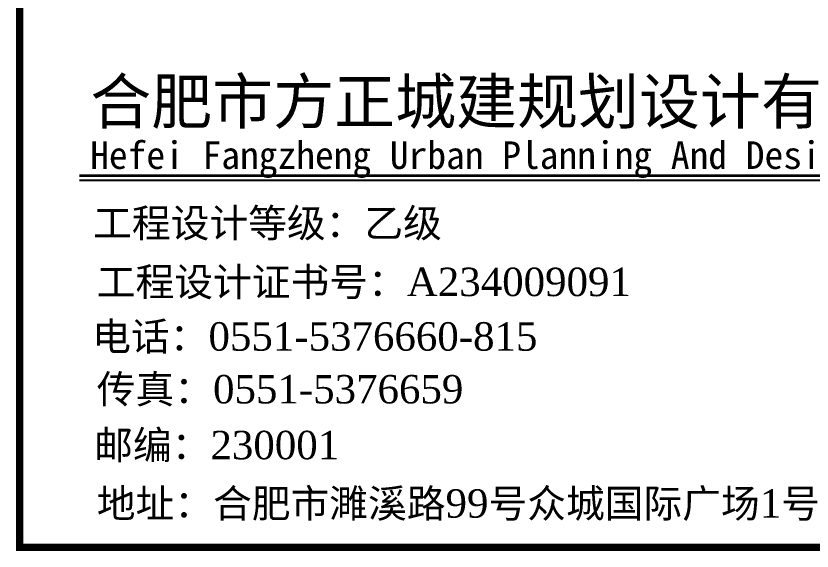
# Model space of a CAD drawing. Extents: x 962303 to 1579583, y -174742 to 224716.
# Drawn here: x 1414146 to 1419730, y -120815 to -117062 of the extents above; entities that cross this region are included whole.
import ezdxf

# ---------------------------------------------------------------- set-up
doc = ezdxf.new("R2010")
doc.units = 0
doc.header["$LTSCALE"] = 1000
doc.header["$MEASUREMENT"] = 0
doc.layers.add('PUB_TEXT', color=7, linetype='Continuous')
doc.layers.add('PUB_TITLE', color=4, linetype='Continuous')
doc.styles.add('-黑体', font='simhei.ttf', dxfattribs={"width": 0.7})
doc.styles.add('GHF', font='times.ttf')

msp = doc.modelspace()

# ---------------------------------------------------------------- linework, layer by layer
at = {"color": 4, "lineweight": 35}
msp.add_line((1414591.9, -118181.1), (1421536.6, -118181.1), dxfattribs=at)
at = {"color": 4, "lineweight": -2}
msp.add_line((1414591.9, -118214.5), (1421536.6, -118214.5), dxfattribs=at)
at = {"layer": 'PUB_TITLE', "color": 4, "const_width": 52.2}
msp.add_lwpolyline([(1414171.8, -120788.5), (1421933.3, -120788.5), (1421933.3, -113241.9), (1414171.8, -113241.9)], close=True, dxfattribs=at)

# ---------------------------------------------------------------- texts
at = {"layer": 'PUB_TEXT'}
for s, height, style, p in [('合肥市方正城建规划设计有限公司', 313.532, '-黑体', (1414666.8, -117819)), ('Hefei Fangzheng Urban Planning And Design Co.,Ltd', 193.136, '-黑体', (1414666.3, -118135.2)), ('工程设计等级：乙级', 199.26, 'GHF', (1414687.3, -118614.4)), ('工程设计证书号：A234009091', 199.265, 'GHF', (1414712.9, -119026.8)), ('电话：0551-5376660-815', 199.265, 'GHF', (1414680.8, -119409.4)), ('传真：0551-5376659', 199.265, 'GHF', (1414712.9, -119779.3)), ('邮编：230001', 199.26, 'GHF', (1414694.7, -120170.8)), ('地址：合肥市濉溪路99号众城国际广场1号楼16层', 199.265, 'GHF', (1414712.9, -120580.1))]:
    msp.add_text(s, height=height, dxfattribs=dict(at, style=style)).set_placement(p)

doc.saveas('drawing.dxf')
